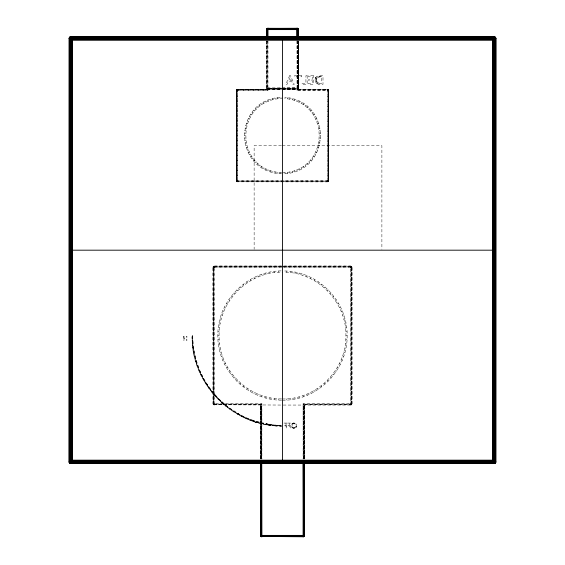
<?xml version="1.0" encoding="UTF-8"?>
<svg xmlns="http://www.w3.org/2000/svg" width="565" height="565" viewBox="0 0 565 565"><rect width="100%" height="100%" fill="white"/><g stroke="black" fill="none" stroke-linecap="round" stroke-linejoin="round"><path stroke-width="0.42" stroke-dasharray="2.83 2.12" d="M237.088 180.553L236.488 181.33L236.488 89.793L237.505 89.284L327.495 89.221L328.583 89.771L328.583 181.344L327.495 181.895L237.088 181.831L236.417 181.344L236.227 90.146L237.505 89.221L266.715 89.284L267.987 90.562L236.163 90.562L236.615 89.856L237.088 90.562L237.088 180.553C237.752 183.011 235.054 180.306 237.505 180.97L328.774 180.97L327.495 181.895L327.495 89.221L298.285 89.284L297.013 90.562L328.837 90.562L327.912 89.284L327.912 180.553C327.467 182.071 328.936 181.817 327.495 180.97L328.774 180.97L327.495 181.831L328.265 181.577L328.774 180.553L328.774 90.146L328.385 89.856L328.774 90.562L328.286 89.475L328.583 181.344L327.912 180.553L237.505 180.553C234.588 179.536 237.851 183.413 237.088 180.553L237.088 89.284L236.714 89.475L236.714 180.553L237.505 181.831L237.505 89.221L236.417 89.771L236.714 181.64L237.505 180.97L236.227 180.97L237.505 181.64L328.286 181.64M260.811 458.935L260.804 404.794L261.892 403.714L213.062 403.714L213.062 266.963L214.333 266.037L351.077 266.101L352.009 267.379L351.939 404.123L350.667 405.056L282.5 405.056M261.475 458.752L261.475 404.123L214.333 404.123C212.899 404.519 212.8 403.078 213.563 404.731L281.624 405.056M261.567 458.893L261.623 406.122L261.736 458.893M267.203 40.927L267.203 89.771L237.505 89.771L236.791 89.856L236.714 90.562M297.423 40.984L297.423 90.146L328.774 90.146M298.094 40.941L298.094 89.475L328.209 89.673L327.495 89.221L327.912 90.562L328.209 89.856L327.495 89.771L297.797 89.771L297.797 40.927M303.899 458.971L303.899 404.498L303.108 403.714L352.009 403.714L351.939 267.379L351.077 266.101L351.077 404.985L350.667 405.056L350.667 266.037L214.333 266.101L213.252 266.588L213.062 266.963L351.939 266.963L350.667 266.101L351.437 266.362L351.939 267.379L212.991 267.379L213.062 404.123L214.333 405.056L214.333 266.037L213.062 267.379L213.316 266.609L213.923 267.379L213.923 404.985L214.333 405.056M328.286 89.475L328.286 180.553L327.495 181.831L328.209 181.443L327.912 181.831M213.062 266.963L214.333 266.963L213.627 266.489L214.333 266.037L213.549 267.379L213.549 404.794L214.333 404.985L213.316 404.484L213.316 266.97L214.333 266.588L351.374 266.673L351.451 404.794L350.667 404.985L351.684 404.484L351.684 266.97L350.667 266.292L214.333 266.292L213.316 266.609L212.991 267.379L213.316 266.609M260.733 458.935L260.818 405.324M260.974 459.098L260.804 404.794L214.333 404.794L213.923 404.731L213.923 403.714L213.627 404.42L214.333 404.498L261.101 404.498L261.094 459.098M261.249 458.738L261.087 405.585M213.563 266.362L213.923 266.101L213.923 267.379C214.396 265.677 212.864 266.694 214.333 266.101L213.549 266.292M237.088 90.562L237.088 89.284L236.735 89.545L237.505 89.284M282.5 88.966L298.094 88.966L298.249 40.941M351.077 267.379C351.924 266.059 352.15 267.365 350.667 266.963C351.988 266.122 350.681 265.889 351.077 267.379L351.091 404.137L350.667 405.056M281.702 426.187L280.127 426.165L280.148 425.339L281.723 425.36M281.653 400.147C247.421 400.578 217.045 369.757 217.871 335.546C217.024 301.011 247.964 270.063 282.5 270.918M281.674 398.925C248.077 399.349 218.281 369.115 219.093 335.546C218.26 301.661 248.614 271.299 282.5 272.132M281.667 173.822C231.827 172.071 232.639 97.971 282.5 97.272M281.695 172.6C233.437 170.905 234.228 99.165 282.5 98.487M282.5 172.629C329.755 172.099 332.043 102.187 284.922 98.571L285.007 97.35C333.675 101.093 331.309 173.3 282.5 173.851M282.5 398.954C316.386 399.787 346.74 369.432 345.907 335.546C346.698 302.289 317.452 272.203 284.16 272.189M282.5 400.175C317.036 401.023 347.976 370.082 347.129 335.546C347.927 301.646 318.123 270.981 284.188 270.974M327.926 181.753L327.912 180.553L328.837 180.553L328.512 181.33L328.837 180.553M351.451 403.714L351.374 404.42L350.667 404.794L303.899 404.498L351.374 404.42L350.667 403.714M316.336 79.594C315.913 82.518 319.331 83.853 321.753 83.225L321.753 76.812C319.656 76.529 316.548 76.939 316.336 79.594L317.17 77.765L319.839 76.812M315.065 79.503C314.543 83.74 319.684 85.202 322.996 84.34L322.996 75.696C320.016 75.237 315.404 75.618 315.065 79.503L315.793 77.525L317.565 76.084M279.993 173.766L280.078 172.551M278.27 400.034L278.354 398.819M286.646 272.274L286.73 271.052M280.148 425.339L275.452 425.092L275.388 425.918C229.68 423.446 190.031 380.775 192.262 335.546C191.055 383.473 233.776 426.582 281.716 425.77M213.923 404.731L214.333 404.123M273.022 425.699C272.274 423.319 264.074 424.732 261.503 423.001C256.164 421.716 250.938 419.943 245.916 417.712C235.16 412.923 225.364 406.002 217.257 397.456C201.514 380.98 192.481 358.33 192.559 335.539L191.973 335.546C191.895 358.485 200.985 381.276 216.833 397.859C224.446 405.882 233.543 412.492 243.529 417.26C248.551 419.569 253.685 421.681 259.067 422.987C261.595 423.016 269.766 426.653 270.776 424.598L266.108 423.983M277.5 173.519L277.662 172.311M287.338 98.804L287.5 97.597M274.067 399.625L274.223 398.41M290.777 272.676L290.933 271.468M351.077 404.985L351.437 404.731M252.28 420.883C263.502 424.237 252.378 422.14 252.477 420.332L268.446 424.266L268.319 425.078L280.127 426.165M303.525 458.752L303.525 404.123L351.861 404.137L352.009 403.714L351.684 404.484L351.077 403.714M213.252 267.379L213.443 266.673L213.139 266.955M236.417 89.771L236.488 181.33M328.583 180.553L328.209 181.266L327.495 181.344L237.505 181.344L236.488 180.97L236.488 89.793M351.684 404.123L351.684 266.97M351.939 403.714L351.748 404.498M265.981 424.675L266.129 423.863L273.1 425L281.716 425.48M296.703 426.328C297.691 423.044 292.147 421.617 291.335 424.951C290.346 428.228 295.891 429.675 296.703 426.328C296.166 428.454 293.065 428.934 291.773 427.232M275.028 173.116L275.268 171.915M289.732 99.2L289.972 98.006M269.893 398.932L270.127 397.739M294.873 273.354L295.107 272.161M263.65 424.216L263.827 423.404M261.341 423.693L261.531 422.888M272.591 172.544L272.902 171.364M292.098 99.751L292.409 98.571M259.038 423.107L259.25 422.309M265.776 397.972L266.087 396.792M298.913 274.293L299.224 273.121M315.15 78.987L315.305 78.479M256.785 422.345L256.99 421.667M237.173 414.053L237.526 413.439L245.966 417.606L254.744 420.974L254.49 421.758M270.19 171.817L270.586 170.665M294.414 100.457L294.81 99.299M261.722 396.743L262.118 395.592M302.882 275.501L303.278 274.343M252.477 420.332L254.709 421.087M250.013 420.176L250.309 419.4M267.845 170.934L268.311 169.811M296.689 101.312L297.155 100.182M247.809 419.294L248.127 418.531M257.767 395.253L258.233 394.13M306.767 276.963L307.233 275.833M245.627 418.361L245.966 417.606M316.52 78.782L316.69 78.415M243.473 417.366L243.833 416.617M236.735 181.577L237.505 181.64M298.899 102.314L299.436 101.22M265.564 169.903L266.101 168.808M310.545 278.672L311.082 277.577M253.918 393.508L254.455 392.414M241.347 416.313L241.721 415.579M239.242 415.211L239.638 414.484L227.822 406.807L218.987 399.06L211.239 390.224L204.714 380.457L199.516 369.92L195.737 358.796L193.449 347.27L192.559 335.539M263.354 168.716L263.968 167.664M301.032 103.459L301.646 102.399M250.182 391.517L250.796 390.457M314.204 280.628L314.818 279.576M237.526 413.439L239.581 414.59M315.517 77.991L315.793 77.525M235.132 412.838L235.57 412.132M236.227 90.562L237.074 90.139L267.577 90.146L267.577 40.984M233.126 411.574L233.578 410.875M261.228 167.395L261.906 166.385M303.094 104.737L303.772 103.72M246.594 389.285L247.272 388.268M317.728 282.825L318.406 281.808M231.156 410.254L231.622 409.568M229.213 408.883L229.701 408.213M259.194 165.941L259.935 164.973M305.065 106.149L305.806 105.182M227.822 406.807L227.314 407.464M321.104 285.24L321.845 284.273M243.155 386.82L243.896 385.853M225.449 405.995L225.972 405.352M223.627 404.476L224.164 403.848M257.252 164.344L258.057 163.433M306.943 107.689L307.748 106.771M239.885 384.136L240.69 383.218M324.31 287.868L325.115 286.956M221.84 402.916L222.398 402.294M220.18 401.214L220.668 400.698M327.495 90.562L328.209 89.856L328.583 90.562M214.333 403.714L213.627 404.42L213.252 403.714M218.401 399.646L218.987 399.06M266.715 40.977L266.715 89.284L267.987 87.879L297.013 87.879L298.355 89.221L298.285 40.977L298.285 89.157L282.592 89.058M255.422 162.635L256.284 161.774M308.716 109.349L309.578 108.487M236.799 381.248L237.66 380.379M327.34 290.707L328.201 289.845M303.433 458.893L303.377 406.122L304.196 404.794L304.196 458.632M216.741 397.944L217.341 397.372M215.131 396.206L215.745 395.648M310.369 111.114L311.287 110.316M253.713 160.806L254.631 160.001M233.91 378.162L234.828 377.356M330.172 293.736L331.09 292.931M327.495 90.146L328.209 89.673L327.495 89.284M213.662 394.342L214.199 393.883M212.052 392.597L212.694 392.075M252.124 158.871L253.092 158.129M311.908 112.993L312.876 112.251M210.583 390.733L211.239 390.224M231.226 374.892L232.194 374.15M332.806 296.943L333.774 296.201M209.163 388.826L209.735 388.416M207.793 386.891L208.478 386.418M250.662 156.83L251.679 156.152M313.321 114.963L314.338 114.285M228.761 371.452L229.778 370.774M335.222 300.319L336.239 299.641M291.999 423.778L294.026 422.994L296.039 423.785M207.171 384.468L206.472 384.92M292.988 423.934C290.629 425.205 293.037 429.026 295.269 427.211C296.053 426.639 296.244 425.459 295.763 424.626C295.368 423.03 291.335 424.216 294.309 423.693M317.481 77.49L317.848 77.257M205.208 382.908L205.914 382.477M249.342 154.704L250.394 154.097M314.606 117.026L315.658 116.411M203.993 380.874L204.714 380.457M226.53 367.857L227.582 367.25M337.418 303.843L338.47 303.228M202.835 378.797L203.562 378.402M201.726 376.7L202.468 376.325M248.162 152.494L249.25 151.957M315.75 119.166L316.838 118.622M224.538 364.128L225.633 363.592M339.367 307.501L340.462 306.957M213.316 404.484L213.062 403.714M200.787 374.517L201.43 374.214M351.557 266.673L351.939 267.379M199.685 372.42L200.441 372.081M247.124 150.212L248.254 149.746M316.746 121.376L317.876 120.903M222.794 360.279L223.917 359.813M341.083 311.28L342.206 310.814M197.87 368.034L198.64 367.737M197.051 365.802L197.828 365.527M246.241 147.868L247.399 147.472M317.601 123.643L318.759 123.255M221.303 356.317L222.455 355.929M342.545 315.164L343.697 314.769M196.288 363.556L197.072 363.302M318.264 77.066L318.738 76.925M195.582 361.289L196.373 361.056M245.514 145.466L246.693 145.156M318.307 125.967L319.486 125.649M220.075 352.27L221.254 351.96M343.746 319.133L344.925 318.815M194.939 359.008L195.737 358.796M194.353 356.706L195.158 356.515M193.83 354.389L194.643 354.22M327.495 181.344L328.209 181.266L328.286 180.553L328.265 90.153M214.333 266.588L213.627 266.673L213.549 267.379L213.563 404.123M244.949 143.03L246.142 142.79M318.858 128.326L320.051 128.093M219.114 348.153L220.308 347.913M344.692 323.173L345.886 322.933M294.45 428.263L294.831 428.192M194.183 351.91L193.484 352.044M327.495 181.64L327.912 181.577M213.923 266.362L214.333 266.292M192.962 349.728L193.781 349.594M192.623 347.376L193.449 347.27M244.539 140.558L245.747 140.395M319.253 130.72L320.461 130.564M218.422 343.979L219.63 343.824M345.37 327.269L346.578 327.107M292.988 427.352L294.824 427.458M192.347 345.024L193.166 344.933M192.128 342.658L192.955 342.595M244.292 138.065L245.507 137.987M319.493 133.135L320.708 133.058M218.012 339.77L219.227 339.692M345.773 331.401L346.988 331.316M293.616 423.023L294.026 422.994M191.973 340.292L192.799 340.243M191.881 337.919L192.707 337.898M281.427 88.098L267.577 88.295L281.624 88.295M282.295 88.084L297.013 87.879M319.26 76.84L321.753 76.812M297.091 40.984L297.423 88.295L267.203 88.67L297.797 88.67L297.501 41.054M281.723 89.058L266.906 88.966L297.797 88.67M282.5 88.295L297.423 88.295M266.906 88.966L281.631 88.966M244.207 135.558L245.429 135.558M319.571 135.558L320.793 135.558M281.441 145.65L254.13 145.65L254.13 249.306M282.323 145.65L381.891 145.65L381.891 249.306M217.871 335.546L219.093 335.546M345.907 335.546L347.129 335.546M266.715 89.157L281.653 89.185M282.535 89.185L298.355 89.221L298.355 40.991M281.709 426.067L275.388 425.918L277.754 426.074L277.796 425.247L275.445 425.212M237.505 181.344L236.791 181.266L236.714 180.553M350.667 266.588L351.374 266.673L351.451 267.379M244.292 133.058L245.507 133.135M218.012 331.316L219.227 331.401M345.773 339.692L346.988 339.77M275.395 425.798L277.761 425.954M319.493 137.987L320.708 138.065M273.114 424.873L277.789 425.367M319.253 140.395L320.461 140.558M244.539 130.564L245.747 130.72M218.422 327.107L219.63 327.269M345.37 343.824L346.578 343.979M268.34 424.958L270.684 425.304M350.667 266.292L351.451 266.292L350.667 266.101M237.081 181.753L236.791 181.443L237.505 181.831M294.026 423.679L294.824 423.828M293.228 428.192L293.616 428.263M268.446 424.266L270.762 424.718M244.949 128.093L246.142 128.326M318.858 142.79L320.051 143.03M219.114 322.933L220.308 323.173M344.692 347.913L345.886 348.153M245.514 125.649L246.693 125.967M318.307 145.156L319.486 145.466M343.746 351.96L344.925 352.27M220.075 318.815L221.254 319.133M319.119 83.182L317.629 82.631L316.584 81.325M246.241 123.255L247.399 123.643M342.545 355.929L343.697 356.317M317.601 147.472L318.759 147.868M221.303 314.769L222.455 315.164M318.293 84.178L316.683 83.394L315.348 81.628M247.124 120.903L248.254 121.376M316.746 149.746L317.876 150.212M222.794 310.814L223.917 311.28M341.083 359.813L342.206 360.279M248.162 118.622L249.25 119.166M315.75 151.957L316.838 152.494M224.538 306.957L225.633 307.501M339.367 363.592L340.462 364.128M249.342 116.411L250.394 117.026M314.606 154.097L315.658 154.704M226.53 303.228L227.582 303.843M337.418 367.25L338.47 367.857M250.662 114.285L251.679 114.963M313.321 156.152L314.338 156.83M228.761 299.641L229.778 300.319M335.222 370.774L336.239 371.452M252.124 112.251L253.092 112.993M311.908 158.129L312.876 158.871M231.226 296.201L232.194 296.943M332.806 374.15L333.774 374.892M237.088 89.793L237.505 90.146M213.923 266.609L214.333 266.963M350.667 404.123L351.077 404.484M327.495 180.97L327.912 181.33M253.713 110.316L254.631 111.114M310.369 160.001L311.287 160.806M233.91 292.931L234.828 293.736M330.172 377.356L331.09 378.162M237.505 90.562L236.791 89.856L237.088 89.545L266.906 89.475L266.906 40.941M255.422 108.487L256.284 109.349M308.716 161.774L309.578 162.635M236.799 289.845L237.66 290.707M327.34 380.379L328.201 381.248M257.252 106.771L258.057 107.689M306.943 163.433L307.748 164.344M239.885 286.956L240.69 287.868M324.31 383.218L325.115 384.136M315.892 82.589L316.259 83.013M259.194 105.182L259.935 106.149M305.065 164.973L305.806 165.941M243.155 284.273L243.896 285.24M321.104 385.853L321.845 386.82M261.228 103.72L261.906 104.737M303.094 166.385L303.772 167.395M246.594 281.808L247.272 282.825M317.728 388.268L318.406 389.285M263.354 102.399L263.968 103.459M301.032 167.664L301.646 168.716M314.204 390.457L314.818 391.517M250.182 279.576L250.796 280.628M265.564 101.22L266.101 102.314M298.899 168.808L299.436 169.903M253.918 277.577L254.455 278.672M310.545 392.414L311.082 393.508M267.845 100.182L268.311 101.312M296.689 169.811L297.155 170.934M257.767 275.833L258.233 276.963M306.767 394.13L307.233 395.253M316.372 80.626L316.76 81.678M270.19 99.299L270.586 100.457M294.414 170.665L294.81 171.817M261.722 274.343L262.118 275.501M302.882 395.592L303.278 396.743M236.163 180.553L236.615 181.266L236.227 180.553M272.591 98.571L272.902 99.751M292.098 171.364L292.409 172.544M265.776 273.121L266.087 274.293M298.913 396.792L299.224 397.972M275.028 98.006L275.268 99.2M289.732 171.915L289.972 173.116M269.893 272.161L270.127 273.354M294.873 397.739L295.107 398.932M277.5 97.597L277.662 98.804M287.338 172.311L287.5 173.519M274.067 271.468L274.223 272.676M290.777 398.41L290.933 399.625M279.993 97.35L280.078 98.571M284.922 172.551L285.007 173.766M278.27 271.052L278.354 272.274M286.646 398.819L286.73 400.034M304.104 459.098L303.913 405.585L304.027 459.098M303.871 458.738L303.645 405.861L303.751 458.738M303.377 406.122L303.589 458.893M297.854 40.941L298.094 88.966M303.108 406.39L303.278 459.055M261.355 405.861L261.404 458.738M260.578 458.78L260.55 405.056L260.55 458.78M304.387 404.985L304.45 458.78M303.108 403.714L303.108 459.055M297.013 40.899L297.013 90.562M267.987 40.899L267.987 90.562M266.645 40.991L266.645 89.221M261.892 403.714L261.892 459.027M260.613 404.985L260.613 458.745M328.774 180.553L328.385 181.266L328.774 180.553M289.64 75.646L285.777 84.34L287.041 84.34L288.199 81.798L291.872 81.798L292.967 84.34L294.231 84.34L290.516 75.646L289.64 75.646M290.099 77.546L288.708 80.682L291.392 80.682L290.099 77.546M351.374 266.673L350.667 267.379L351.374 266.673M237.074 180.984L236.791 181.266L237.505 180.553L237.081 180.984M301.675 75.696L294.45 75.696L294.45 76.812L297.444 76.812L297.444 84.34L298.687 84.34L298.687 76.812L301.675 76.812L301.675 75.696M307.169 75.696L305.926 75.696L305.926 83.225L302.021 83.225L302.021 84.34L307.169 84.34L307.169 75.696M313.497 75.696L308.589 75.696L308.589 76.812L312.254 76.812L312.254 79.425L308.716 79.425L308.716 80.541L312.254 80.541L312.254 83.225L308.476 83.225L308.476 84.34L313.497 84.34L313.497 75.696M183.999 336.267L183.406 336.267L183.406 340.42L183.999 340.42L183.999 338.612L186.33 338.612L186.33 340.42L186.93 340.42L186.93 336.267L186.33 336.267L186.33 338.075L183.999 338.075L183.999 336.267M286.787 423.065L284.04 423.065L284.04 423.729L286.052 423.729L286.052 425.155L284.04 425.155L284.04 425.826L286.052 425.826L286.052 428.221L286.787 428.221L286.787 423.065M290.339 423.065L287.585 423.065L287.585 423.729L289.598 423.729L289.598 425.155L287.585 425.155L287.585 425.826L289.598 425.826L289.598 428.221L290.339 428.221L290.339 423.065M328.209 181.266L327.495 180.553L328.209 181.266M213.909 266.948L213.627 266.673L214.333 267.379L213.909 266.948M304.295 458.935L304.182 405.324L304.267 458.935"/><path stroke-width="0.85" d="M70.689 463.462L494.311 463.583L495.434 463.123L495.901 462L495.901 38.371L495.434 37.248L494.311 36.789L70.689 36.789L69.566 37.248L69.1 38.371L69.1 462L69.566 463.123L70.689 463.583L69.22 462.608L494.311 462.608C496.974 461.909 494.227 464.663 494.919 462L494.919 38.371C494.227 35.708 496.974 38.455 494.311 37.763L70.689 37.763C68.026 38.455 70.773 35.708 70.081 38.371L70.081 463.462L69.643 463.039L69.1 462L495.901 462L494.311 463.583L494.311 36.789L495.901 38.371L69.1 38.371L69.643 37.332L70.689 36.789L70.689 463.462L494.933 463.321L495.434 462L495.434 38.371L494.933 37.05L494.311 36.909L70.067 37.05L69.566 38.371L69.566 462L70.067 463.321L70.689 463.462L69.22 462L69.368 37.749L70.689 37.248L494.311 37.248L495.632 37.749L495.78 38.371L495.632 462.622L494.311 463.123L70.095 463.039L70.689 462.608M304.387 463.145L304.45 535.408L303.899 536.496L303.108 536.75L261.122 536.425L260.811 463.335M261.56 463.293L261.475 536.686L260.55 535.408L260.55 463.187M267.203 36.647L267.217 29.175L267.987 28.314L297.437 28.391L298.355 29.592L298.355 36.605M297.423 36.598L297.423 28.314L267.203 28.504L267.987 29.175L297.013 29.175C299.669 29.634 296.116 27.254 298.285 29.592L298.285 36.612L298.355 29.592L297.013 28.314L297.783 28.575L298.285 29.592L298.264 36.577M298.094 36.633L298.094 28.801L297.423 29.592L297.473 36.647M260.578 463.187L260.613 535.408L261.475 536.686L260.613 535.408L260.726 463.335M260.804 535.408L260.959 463.484M303.292 463.441L303.525 536.686L304.45 535.408L304.302 463.335L304.387 535.408L303.108 536.199L261.185 536.121L261.242 464.02M71.953 460.171L71.953 461.52L72.518 461.633L492.482 461.633L493.52 461.202L493.951 460.171L493.951 40.2L493.52 39.169L492.482 38.738L72.518 38.738L71.48 39.169L71.049 40.2L71.049 460.171L71.953 461.52L71.162 460.729L492.482 460.729C494.94 460.087 492.405 462.629 493.047 460.171L493.047 40.2C492.405 37.742 494.94 40.285 492.482 39.642L72.518 39.642C70.06 40.285 72.595 37.742 71.953 40.2L71.953 460.171L71.557 460.715L71.939 461.386L72.518 461.633L72.518 38.738L71.049 40.2L493.951 40.2L493.443 39.239L492.482 38.738L492.482 461.633L493.951 460.171L71.049 460.171L71.557 461.132L72.518 461.52L493.061 461.386L493.52 460.171L493.52 40.2L493.061 38.985L492.482 38.851L71.939 38.985L71.48 40.2L71.557 460.715L71.162 460.171L71.296 39.628L72.518 39.169L492.482 39.169L493.704 39.628L493.838 40.2L493.704 460.743L492.482 461.202L72.518 461.202L71.296 460.743L71.162 460.171M267.577 36.598L267.577 28.314L266.645 29.592L266.645 36.605M303.108 535.408L303.815 536.121L303.758 464.02M266.906 36.633L266.906 29.592L267.577 28.314L266.715 29.175L267.987 29.175M304.041 463.484L304.196 535.408L303.525 536.686L304.387 535.825L261.892 535.825C260.38 535.38 260.627 536.849 261.475 535.408L261.411 464.02M266.906 29.592L266.906 28.801L267.577 29.592L298.355 29.592L298.03 28.822L298.094 29.592M266.715 36.612L266.715 29.592L267.987 28.25L267.987 37.424M266.645 29.592L266.97 28.822L266.715 29.175L267.987 28.801L297.72 28.879L297.833 36.577M303.44 463.293L303.525 535.408L304.125 536.178L304.125 463.484M304.309 535.832L304.387 535.408L303.998 536.121L304.45 535.408L260.55 535.408L260.875 536.178L261.892 536.75L261.743 463.293M267.217 29.175L267.577 28.822M261.185 536.298L261.892 536.75M266.715 29.592L266.97 29.175L266.715 29.592L267.577 29.592M69.22 38.371L69.643 37.777L70.081 38.371M495.78 462L495.357 462.587L494.919 462M71.162 40.2L71.557 39.656L71.953 40.2M493.838 460.171L493.443 460.715L493.047 460.171M70.081 462L69.643 462.587L69.22 462M493.047 40.2L493.443 39.656L493.838 40.2M494.919 38.371L495.357 37.777L495.78 38.371M303.108 463.441L303.108 536.75L303.815 536.298L303.108 535.825M297.063 36.598L297.013 29.592L297.72 28.879L297.013 29.175M495.434 37.248L494.311 38.371M70.689 462L69.566 463.123M71.48 461.202L72.518 460.171M492.482 40.2L493.52 39.169M261.892 535.408L261.122 535.818M261.482 536.178L261.892 535.825M494.311 37.763L494.905 37.332L494.311 36.909M492.482 39.642L493.033 39.239L492.482 38.851M72.518 460.729L71.967 461.132L72.518 461.52M70.689 36.909L70.095 37.332L70.689 37.763M72.518 38.851L71.967 39.239L72.518 39.642M492.482 461.52L493.033 461.132L492.482 460.729M494.311 463.462L494.905 463.039L494.311 462.608M267.577 28.575L267.987 28.314L267.217 28.575L297.797 28.504L297.423 28.822M261.892 536.686L261.482 536.425L303.518 536.425L303.108 536.686L303.815 536.298L303.108 536.75M303.518 536.425L303.108 536.686L303.532 536.609M260.804 536.199L260.613 463.145M267.987 28.25L267.28 28.702L267.987 28.314M72.518 250.182L492.482 250.182M260.55 535.408L260.875 536.178M297.013 28.25L297.72 28.702L297.013 28.25L297.013 37.424M267.563 29.161L267.28 28.879L267.987 29.592M69.566 37.248L70.689 38.371M71.48 39.169L72.518 40.2M492.482 460.171L493.52 461.202M494.311 462L495.434 463.123M260.613 535.408L260.691 535.832M303.892 464.02L304.196 535.408M303.61 463.293L303.899 535.408M297.797 29.592L297.797 36.647M282.5 39.642L282.5 460.171M261.094 463.484L261.101 535.408M297.783 28.575L297.423 28.314L297.783 28.575M298.207 29.161L297.903 28.879L298.285 29.592L298.207 29.168"/></g></svg>
